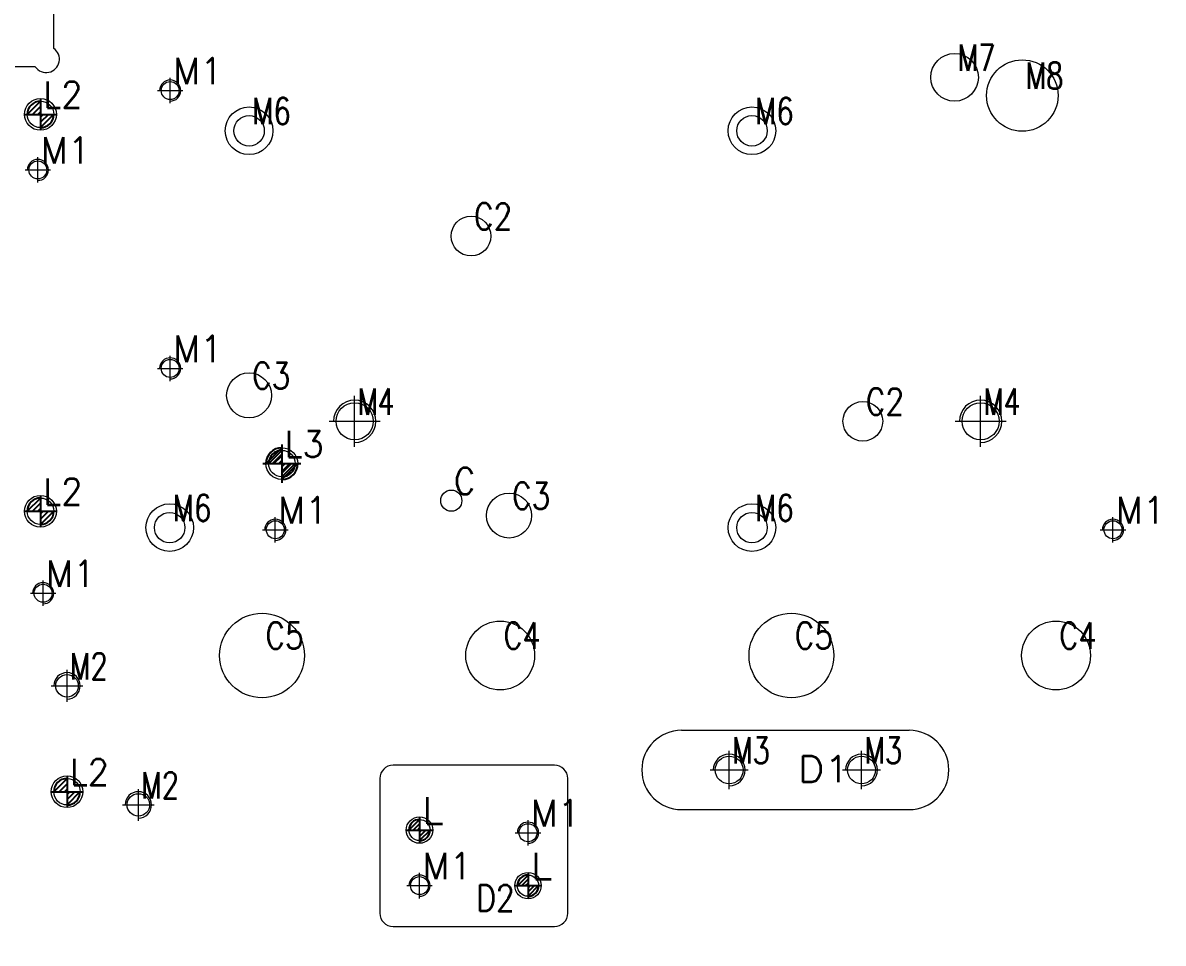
# Model space of a CAD drawing. Header units: millimetres. Extents: x 10479 to 12900, y 31305 to 32703.
# Drawn here: x 10834.3 to 11265.1, y 31603.7 to 31951.6 of the extents above; entities that cross this region are included whole.
import ezdxf

# ---------------------------------------------------------------- set-up
doc = ezdxf.new("R2010")
doc.units = ezdxf.units.MM
doc.linetypes.add('CENTER', pattern=[0])
doc.linetypes.add('DASHED', pattern=[0])
for name, color, linetype in [('dim', 4, 'Continuous'), ('LP', 7, 'Continuous'), ('LP_O', 40, 'Continuous')]:
    doc.layers.add(name, color=color, linetype=linetype)
doc.styles.add('_PUG_ERP', font='txt')
doc.styles.add('chinesef_fs', font='txt.shx', dxfattribs={"bigfont": 'gbcbig.shx'})
doc.dimstyles.new('_PUG_ERP', dxfattribs={"dimtxt": 8, "dimasz": 1.5, "dimexe": 0.5, "dimexo": 0.5, "dimgap": 0.5, "dimtad": 1, "dimtxsty": '_PUG_ERP', "dimblk": 'CLOSEDBLANK', "dimcen": 0, "dimclrd": 4, "dimclre": 4, "dimclrt": 3, "dimazin": 3, "dimtfac": 1, "dimtmove": 0, "dimatfit": 3, "dimldrblk": 'CLOSEDBLANK', "dimlwd": 9, "dimlwe": 9})

# ---------------------------------------------------------------- blocks, each defined once
blk = doc.blocks.new('*D735')
at = {"layer": 'Defpoints', "color": 0}
for p in [(11926.17, 32556), (11941.17, 32556), (10526.17, 31506)]:
    blk.add_point(p, dxfattribs=at)
at = {"layer": 'dim', "color": 4, "lineweight": 9}
blk.add_line((11926.67, 32556), (11968.72, 32556), dxfattribs=at)
at = {"layer": 'dim', "color": 3, "lineweight": 13, "insert": (11955.19, 32560.5), "char_height": 8, "attachment_point": 5, "style": '_PUG_ERP'}
blk.add_mtext('1050', dxfattribs=at)
blk = doc.blocks.new('_ClosedBlank')
blk = doc.blocks.new('*D738')
at = {"layer": 'Defpoints', "color": 0}
for p in [(11926.17, 32571), (11926.17, 32556), (10526.17, 31506)]:
    blk.add_point(p, dxfattribs=at)
at = {"layer": 'dim', "color": 4, "lineweight": 9}
blk.add_line((11926.17, 32556.5), (11926.17, 32598.55), dxfattribs=at)
at = {"layer": 'dim', "color": 3, "lineweight": 13, "insert": (11921.67, 32585.02), "char_height": 8, "attachment_point": 5, "rotation": 90, "style": '_PUG_ERP'}
blk.add_mtext('1400', dxfattribs=at)
blk = doc.blocks.new('pg_hx_L0')
at = {"color": 230}
for p, q in [((-0.5, -0.003), (0, 0.497)), ((0, 0.6), (0, -0.6)), ((-0.6, 0), (0.6, 0)), ((-0.3, 0), (0, 0.3)), ((-0.1, 0), (0, 0.1)), ((0.5, 0.003), (0, -0.497)), ((0.1, 0), (0, -0.1)), ((0.3, 0), (0, -0.3))]:
    blk.add_line(p, q, dxfattribs=at)
for start, end in [(90, 180), (270, 0)]:
    blk.add_arc((0, 0), 0.5, start, end, dxfattribs=at)
blk = doc.blocks.new('pg_hx_LLL0')
blk.add_blockref('pg_hx_L0', (0, 0))

msp = doc.modelspace()

# ---------------------------------------------------------------- linework, layer by layer
at = {"layer": 'LP', "color": 31, "linetype": 'Continuous', "lineweight": 18}
for p, q in [((10845.969, 31941.952), (10845.969, 31981)), ((10839.018, 31935), (10831.449, 31935)), ((11035.17, 31671), (10974.17, 31671)), ((10969.17, 31666), (10969.17, 31615.05)), ((11040.17, 31615.05), (11040.17, 31666)), ((10974.17, 31610.05), (11035.17, 31610.05))]:
    msp.add_line(p, q, dxfattribs=at)
at = {"layer": 'LP', "color": 2, "linetype": 'Continuous', "lineweight": 18}
for p, q in [((11083.169, 31684.216), (11169.169, 31684.216)), ((11083.169, 31654.216), (11169.169, 31654.216))]:
    msp.add_line(p, q, dxfattribs=at)
at = {"layer": 'LP', "color": 42, "linetype": 'Continuous', "lineweight": 18}
for centre, radius in [((11186.321, 31931), 9.004), ((11211.92, 31924.115), 13.504), ((10889.969, 31926), 3.403), ((10919.785, 31910.8), 5.753), ((11109.785, 31910.8), 5.753), ((10839.969, 31896), 3.403), ((11003.635, 31871), 7.5), ((10889.969, 31821), 3.403), ((10919.785, 31810.8), 8.5), ((11151.669, 31800.996), 7.5), ((10996.167, 31771), 4), ((11017.993, 31765.372), 8.5), ((10889.785, 31760.8), 5.753), ((11109.785, 31760.8), 5.753), ((10929.694, 31759.989), 3.403), ((11246.169, 31759.989), 3.403), ((10841.969, 31736), 3.403), ((10924.669, 31712.485), 16), ((11124.669, 31712.485), 16), ((11014.669, 31712.485), 13), ((11224.669, 31712.485), 13), ((10850.999, 31701.005), 4.253), ((11101.169, 31669.216), 5.253), ((11151.169, 31669.216), 5.253), ((10877.949, 31656), 4.253), ((11025.17, 31645.5), 3.403), ((10984.17, 31625.5), 3.403)]:
    msp.add_circle(centre, radius, dxfattribs=at)
at = {"layer": 'LP', "color": 30, "linetype": 'DASHED', "lineweight": 13, "ltscale": 1.505081}
for centre, radius in [((10840.969, 31917), 6), ((10919.785, 31910.8), 9), ((11109.785, 31910.8), 9), ((10959.669, 31801), 7.003), ((11196.169, 31801), 7.003), ((10840.969, 31767), 6), ((10889.785, 31760.8), 9), ((11109.785, 31760.8), 9), ((10850.999, 31661), 6), ((10984.17, 31646.5), 5), ((11025.17, 31625.5), 5)]:
    msp.add_circle(centre, radius, dxfattribs=at)
at = {"layer": 'LP', "color": 31, "linetype": 'Continuous', "lineweight": 18}
for centre, start, end in [((10843.141, 31937.828), 214.4499, 55.5501), ((10974.17, 31666), 90, 180), ((11035.17, 31666), 0, 90), ((10974.17, 31615.05), 180, 270), ((11035.17, 31615.05), 270, 0)]:
    msp.add_arc(centre, 5, start, end, dxfattribs=at)
at = {"layer": 'LP', "color": 42, "linetype": 'Continuous', "lineweight": 13}
for centre, radius in [((10889.969, 31926), 4), ((10839.969, 31896), 4), ((10889.969, 31821), 4), ((10929.694, 31759.989), 4), ((11246.169, 31759.989), 4), ((10841.969, 31736), 4), ((10850.999, 31701.005), 5), ((11101.169, 31669.216), 6), ((11151.169, 31669.216), 6), ((10877.949, 31656), 5), ((11025.17, 31645.5), 4), ((10984.17, 31625.5), 4)]:
    msp.add_arc(centre, radius, 270, 180, dxfattribs=at)
at = {"layer": 'LP', "color": 30, "linetype": 'DASHED', "lineweight": 13, "ltscale": 1.505081}
for centre in [(10959.669, 31801), (11196.169, 31801)]:
    msp.add_arc(centre, 8, 270, 180, dxfattribs=at)
at = {"layer": 'LP', "color": 2, "linetype": 'Continuous', "lineweight": 18}
for centre, start, end in [((11083.169, 31669.216), 90, 180), ((11169.169, 31669.216), 0, 90), ((11083.169, 31669.216), 180, 270), ((11169.169, 31669.216), 270, 0)]:
    msp.add_arc(centre, 15, start, end, dxfattribs=at)
at = {"layer": 'LP_O', "linetype": 'CENTER', "lineweight": 13, "ltscale": 1.505081}
for p, q in [((10889.969, 31921.2), (10889.969, 31930.8)), ((10885.169, 31926), (10894.769, 31926)), ((10839.969, 31891.2), (10839.969, 31900.8)), ((10835.169, 31896), (10844.769, 31896)), ((10889.969, 31816.2), (10889.969, 31825.8)), ((10885.169, 31821), (10894.769, 31821)), ((10959.669, 31791.4), (10959.669, 31810.6)), ((11196.169, 31791.4), (11196.169, 31810.6)), ((10950.069, 31801), (10969.269, 31801)), ((11186.569, 31801), (11205.769, 31801)), ((10929.694, 31755.189), (10929.694, 31764.789)), ((11246.169, 31755.189), (11246.169, 31764.789)), ((10924.894, 31759.989), (10934.494, 31759.989)), ((11241.369, 31759.989), (11250.969, 31759.989)), ((10841.969, 31731.2), (10841.969, 31740.8)), ((10837.169, 31736), (10846.769, 31736)), ((10850.999, 31695.005), (10850.999, 31707.005)), ((10844.999, 31701.005), (10856.999, 31701.005)), ((11101.169, 31662.016), (11101.169, 31676.416)), ((11151.169, 31662.016), (11151.169, 31676.416)), ((11093.969, 31669.216), (11108.369, 31669.216)), ((11143.969, 31669.216), (11158.369, 31669.216)), ((10877.949, 31650), (10877.949, 31662)), ((10871.949, 31656), (10883.949, 31656)), ((11025.17, 31640.7), (11025.17, 31650.3)), ((11020.37, 31645.5), (11029.97, 31645.5)), ((10984.17, 31620.7), (10984.17, 31630.3)), ((10979.37, 31625.5), (10988.97, 31625.5))]:
    msp.add_line(p, q, dxfattribs=at)
at = {"layer": 'LP_O', "linetype": 'Continuous', "lineweight": 18}
for centre, radius in [((10840.969, 31917), 5), ((10932.17, 31785), 5), ((10840.969, 31767), 5), ((10850.999, 31661), 5), ((10984.17, 31646.5), 4), ((11025.17, 31625.5), 4)]:
    msp.add_circle(centre, radius, dxfattribs=at)
at = {"layer": 'LP_O', "linetype": 'DASHED', "lineweight": 13, "ltscale": 1.505081}
msp.add_circle((10932.17, 31785), 6, dxfattribs=at)

# ---------------------------------------------------------------- block references
at = {"layer": 'LP', "lineweight": 13, "ltscale": 1.505081}
for p, xscale, yscale, zscale in [((10840.969, 31917), 10, 10, 10), ((10932.17, 31785), 12, 12, 12), ((10932.17, 31785), 10, 10, 10), ((10840.969, 31767), 10, 10, 10), ((10850.999, 31661), 10, 10, 10), ((10984.17, 31646.5), 8, 8, 8), ((11025.17, 31625.5), 8, 8, 8)]:
    msp.add_blockref('pg_hx_LLL0', p, dxfattribs=dict(at, xscale=xscale, yscale=yscale, zscale=zscale))

# ---------------------------------------------------------------- texts
at = {"layer": 'dim', "color": 4, "lineweight": 13, "style": 'chinesef_fs'}
for s, width, p in [('M7', 0.7599, (11187.434, 31933.453)), ('M1', 0.9957, (10890.981, 31928.403)), ('M8', 0.7599, (11213.123, 31926.614)), ('L2', 0.9315, (10842.021, 31919.423)), ('M6', 0.7804, (10920.897, 31913.253)), ('M6', 0.7804, (11110.897, 31913.253)), ('M1', 0.9957, (10840.981, 31898.403)), ('C2', 0.825, (11004.718, 31873.438)), ('M1', 0.9957, (10890.981, 31823.403)), ('C3', 0.825, (10920.887, 31813.248)), ('M4', 0.7404, (10960.761, 31803.443)), ('C2', 0.825, (11152.751, 31803.434)), ('M4', 0.7404, (11197.261, 31803.443)), ('L3', 0.9315, (10933.223, 31787.423)), ('L2', 0.9315, (10842.021, 31769.423)), ('C', 0.8969, (10997.179, 31773.403)), ('C3', 0.825, (11019.095, 31767.821)), ('M6', 0.7804, (10890.897, 31763.253)), ('M1', 0.9957, (10930.706, 31762.392)), ('M6', 0.7804, (11110.897, 31763.253)), ('M1', 0.9957, (11247.181, 31762.392)), ('M1', 0.9957, (10842.981, 31738.403)), ('C5', 0.825, (10925.921, 31715.008)), ('C4', 0.8021, (11015.861, 31714.978)), ('C5', 0.825, (11125.921, 31715.008)), ('C4', 0.8021, (11225.861, 31714.978)), ('M2', 0.7599, (10852.031, 31703.418)), ('M3', 0.7599, (11102.221, 31671.639)), ('M3', 0.7599, (11152.221, 31671.639)), ('L2', 0.9315, (10852.051, 31663.423)), ('D1', 1.1106, (11127.101, 31664.559)), ('M2', 0.7599, (10878.981, 31658.413)), ('L', 1.1211, (10985.202, 31648.913)), ('M1', 0.9957, (11026.182, 31647.903)), ('M1', 0.9957, (10985.182, 31627.903)), ('L', 1.1211, (11026.202, 31627.913)), ('D2', 0.825, (11005.602, 31615.828))]:
    msp.add_text(s, height=10, dxfattribs=dict(at, width=width)).set_placement(p)

# ---------------------------------------------------------------- dimensions: what is measured, and where the dimension line sits
at = {"layer": 'dim', "lineweight": 13}
for offset, dtype, picture, middle in [((0, 15), 1, '*D738', (11921.669, 32585.024)), ((15, 0), 0, '*D735', (11955.193, 32560.5))]:
    dim = msp.add_ordinate_dim(feature_location=(11926.169, 32556), offset=offset, dtype=dtype, origin=(10526.169, 31506), dimstyle='_PUG_ERP', dxfattribs=at)
    dim.commit()
    dim.dimension.update_dxf_attribs({"geometry": picture, "text_midpoint": middle})

doc.saveas('drawing.dxf')
